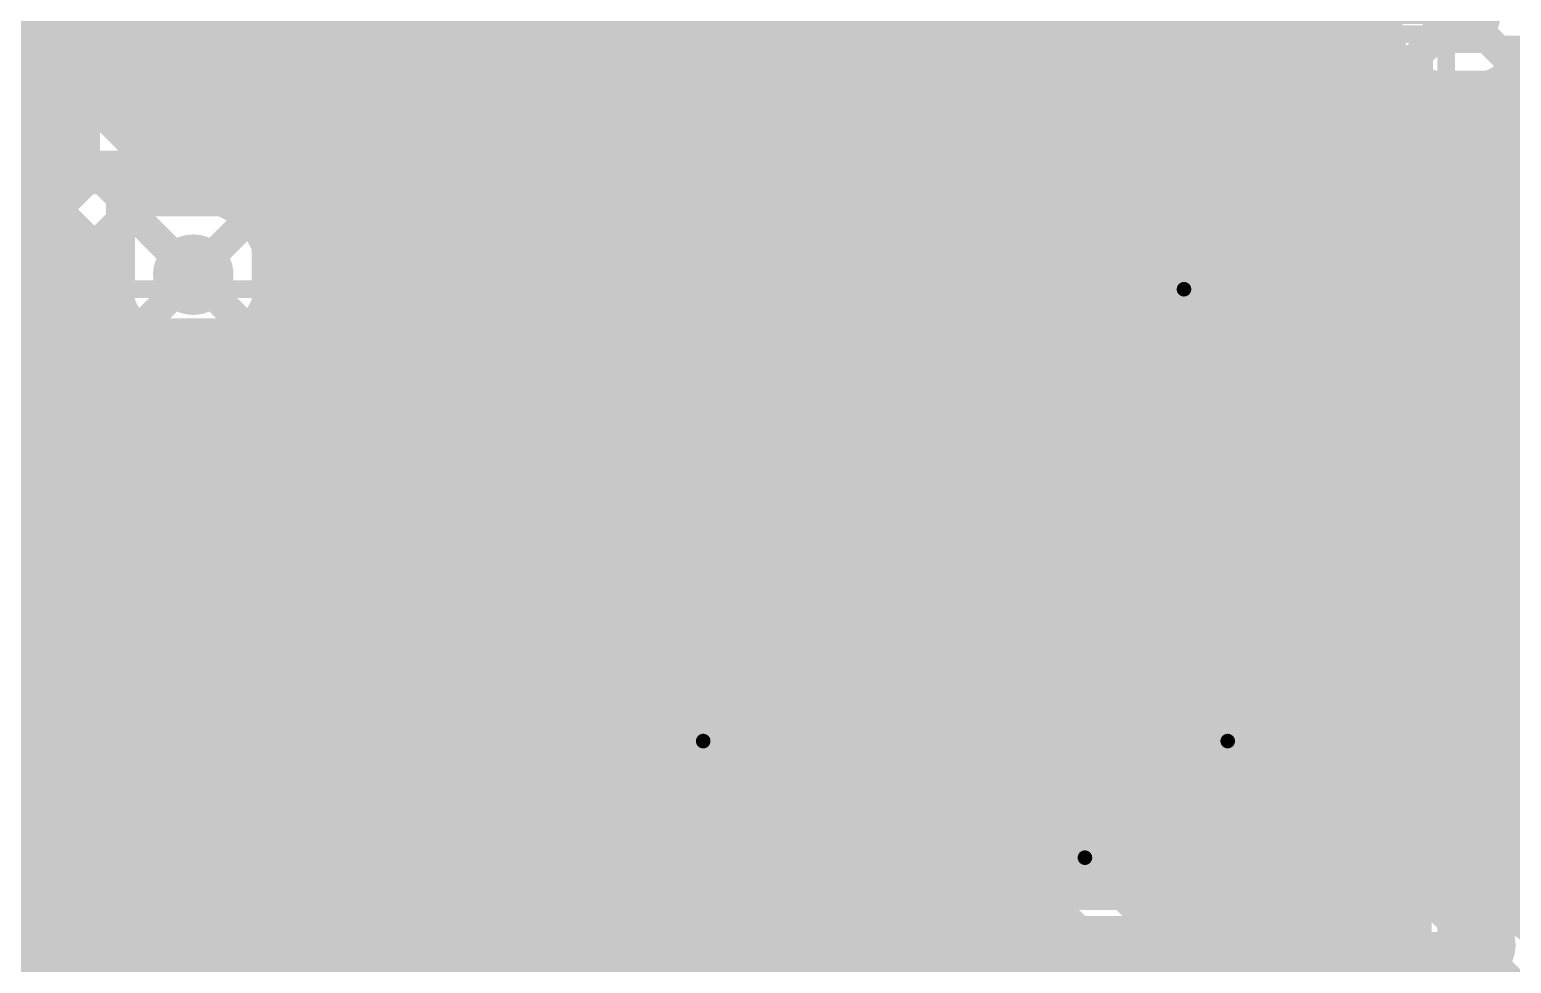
# Model space of a CAD drawing. Extents: x -1 to 119, y -42 to 51.
# Drawn here: x 48.99 to 61.91, y 8.6 to 16.74 of the extents above; entities that cross this region are included whole.
import ezdxf

# ---------------------------------------------------------------- set-up
doc = ezdxf.new("R2010")
doc.units = 0
doc.header["$MEASUREMENT"] = 0
doc.layers.get('0').update_dxf_attribs({"linetype": 'CONTINUOUS'})
for name, color, linetype in [('22-304-0_BOT', 7, 'CONTINUOUS'), ('22-304-0_DRD', 7, 'CONTINUOUS'), ('22-304-0_GND', 6, 'CONTINUOUS'), ('22-304-0_IN1', 4, 'CONTINUOUS'), ('22-304-0_SMT', 5, 'CONTINUOUS'), ('22-304-0_SPT', 10, 'CONTINUOUS'), ('22-304-0_SST', 14, 'CONTINUOUS'), ('22-304-0_TOP', 9, 'CONTINUOUS'), ('THRUHOLE_TAP', 11, 'CONTINUOUS')]:
    doc.layers.add(name, color=color, linetype=linetype)

# ---------------------------------------------------------------- blocks, each defined once
blk = doc.blocks.new('ROUND_60')
at = {"const_width": 0.35052}
blk.add_lwpolyline([(-0.17526, 0, 1), (0.17526, 0, 1)], format="xyb", close=True, dxfattribs=at)
blk = doc.blocks.new('ROUND_64')
at = {"const_width": 0.35052}
blk.add_lwpolyline([(-0.17526, 0, 1), (0.17526, 0, 1)], format="xyb", close=True, dxfattribs=at)
blk = doc.blocks.new('ROUND_57')
at = {"const_width": 0.35052}
blk.add_lwpolyline([(-0.17526, 0, 1), (0.17526, 0, 1)], format="xyb", close=True, dxfattribs=at)
blk = doc.blocks.new('ROUND_81')
at = {"const_width": 0.0635}
blk.add_lwpolyline([(-0.03175, 0, 1), (0.03175, 0, 1)], format="xyb", close=True, dxfattribs=at)
blk = doc.blocks.new('RECTANGLE_2')
blk.add_solid([(0.4826, 0.4064), (0.4826, -0.4064), (-0.4826, 0.4064), (-0.4826, -0.4064)])
blk = doc.blocks.new('RECTANGLE_6')
blk.add_solid([(0.4064, 0.4826), (0.4064, -0.4826), (-0.4064, 0.4826), (-0.4064, -0.4826)])
blk = doc.blocks.new('RECTANGLE_30')
blk.add_solid([(0.635, 0.508), (0.635, -0.508), (-0.635, 0.508), (-0.635, -0.508)])
blk = doc.blocks.new('RECTANGLE_42')
blk.add_solid([(0.635, 0.3429), (0.635, -0.3429), (-0.635, 0.3429), (-0.635, -0.3429)])
blk = doc.blocks.new('RECTANGLE_44')
blk.add_solid([(0.6985, 0.8636), (0.6985, -0.8636), (-0.6985, 0.8636), (-0.6985, -0.8636)])
blk = doc.blocks.new('ROUND_87')
at = {"const_width": 0.10033}
blk.add_lwpolyline([(-0.050164, 0, 1), (0.050164, 0, 1)], format="xyb", close=True, dxfattribs=at)

msp = doc.modelspace()

# ---------------------------------------------------------------- linework, layer by layer
at = {"layer": '22-304-0_BOT'}
for points, const_width in [([(50.673, 28.575), (48.768, 26.67), (48.768, 18.923), (49.911, 17.78), (49.911, 15.24), (49.149, 14.478), (49.149, 11.811), (48.006, 10.668), (32.385, 10.668), (30.353, 12.7), (28.067, 12.7), (26.67, 14.097)], 0.2032), ([(52.2224, 19.47926), (52.2224, 14.859)], 0.254), ([(51.9938, 19.25066), (51.9938, 14.6304)], 0.254), ([(24.384, 12.827), (25.019, 12.192), (30.226, 12.192), (32.258, 10.16), (48.133, 10.16), (57.15, 19.177)], 0.2032), ([(56.47182, 19.11096), (49.5808, 12.2174)], 0.254), ([(51.7652, 19.02206), (51.7652, 14.4018)], 0.254), ([(50.3936, 18.88744), (50.3936, 15.28318)], 0.254), ([(50.6222, 18.52422), (50.6222, 15.2527)], 0.254), ([(51.5366, 18.56994), (51.5366, 14.1732)], 0.254), ([(54.0512, 18.53946), (54.0512, 16.6878)], 0.254), ([(50.8508, 18.39976), (50.8508, 15.13078)], 0.254), ([(51.0794, 18.36928), (51.0794, 14.76502)], 0.254), ([(51.308, 18.42008), (51.308, 13.9446)], 0.254), ([(53.8226, 18.31086), (53.8226, 16.4592)], 0.254), ([(52.451, 18.04924), (52.451, 15.0876)], 0.254), ([(49.2506, 17.73174), (49.2506, 15.1892)], 0.254), ([(50.3428, 17.78), (50.3428, 15.28064)], 0.254), ([(53.594, 17.73174), (53.594, 16.2306)], 0.254), ([(49.4792, 17.59966), (49.4792, 15.4178)], 0.254), ([(52.6796, 17.68602), (52.6796, 15.3162)], 0.254), ([(53.3654, 17.58188), (53.3654, 16.002)], 0.254), ([(49.022, 17.47012), (49.022, 14.9606)], 0.254), ([(52.9082, 17.56156), (52.9082, 15.5448)], 0.254), ([(53.1368, 17.53108), (53.1368, 15.7734)], 0.254), ([(61.468, 16.891), (55.499, 16.891), (48.26, 9.652), (32.131, 9.652), (30.226, 11.557), (24.384, 11.557)], 0.2032), ([(49.4792, 16.7894), (47.96028, 16.7894)], 0.254), ([(54.15026, 16.7894), (50.3428, 16.7894)], 0.254), ([(49.4792, 16.5608), (48.17364, 16.5608)], 0.254), ([(53.92166, 16.5608), (50.3428, 16.5608)], 0.254), ([(55.6768, 16.4592), (48.7553, 9.5377)], 0.254), ([(55.6514, 16.43126), (55.6514, 9.2075)], 0.254), ([(60.94222, 16.4592), (55.6768, 16.4592)], 0.254), ([(55.88, 16.4592), (55.88, 9.2075)], 0.254), ([(56.1086, 16.4592), (56.1086, 9.2075)], 0.254), ([(56.3372, 16.4592), (56.3372, 9.2075)], 0.254), ([(56.5658, 16.4592), (56.5658, 9.2075)], 0.254), ([(56.7944, 16.4592), (56.7944, 9.2075)], 0.254), ([(57.023, 16.4592), (57.023, 9.2075)], 0.254), ([(57.2516, 16.4592), (57.2516, 9.2075)], 0.254), ([(57.4802, 16.4592), (57.4802, 9.2075)], 0.254), ([(57.7088, 16.4592), (57.7088, 9.2075)], 0.254), ([(57.9374, 16.4592), (57.9374, 9.2075)], 0.254), ([(58.166, 16.4592), (58.166, 9.2075)], 0.254), ([(58.3946, 16.4592), (58.3946, 9.23544)], 0.254), ([(58.6232, 16.4592), (58.6232, 9.22274)], 0.254), ([(58.8518, 16.4592), (58.8518, 9.2075)], 0.254), ([(59.0804, 16.4592), (59.0804, 9.2075)], 0.254), ([(59.309, 16.4592), (59.309, 9.2075)], 0.254), ([(59.5376, 16.4592), (59.5376, 9.2075)], 0.254), ([(59.7662, 16.4592), (59.7662, 9.2075)], 0.254), ([(59.9948, 16.4592), (59.9948, 9.2075)], 0.254), ([(60.2234, 16.4592), (60.2234, 9.2075)], 0.254), ([(60.452, 16.4592), (60.452, 9.2075)], 0.254), ([(60.6806, 16.4592), (60.6806, 9.2075)], 0.254), ([(60.9092, 16.4592), (60.9092, 9.2075)], 0.254), ([(49.4792, 16.3322), (48.2092, 16.3322)], 0.254), ([(53.69306, 16.3322), (50.3428, 16.3322)], 0.254), ([(61.07938, 16.3322), (55.5498, 16.3322)], 0.254), ([(61.1378, 16.29664), (61.1378, 9.26592)], 0.254), ([(61.8236, 16.31188), (61.8236, 14.17828)], 0.254), ([(66.82486, 16.3322), (61.85408, 16.3322)], 0.254), ([(55.4228, 16.20266), (55.4228, 9.2075)], 0.254), ([(61.3664, 16.2179), (61.3664, 9.40308)], 0.254), ([(61.595, 16.22298), (61.595, 9.44372)], 0.254), ([(49.4792, 16.1036), (48.2092, 16.1036)], 0.254), ([(53.46446, 16.1036), (50.3428, 16.1036)], 0.254), ([(67.05346, 16.1036), (55.3212, 16.1036)], 0.254), ([(55.1942, 15.97406), (55.1942, 9.2075)], 0.254), ([(49.4792, 15.875), (48.2092, 15.875)], 0.254), ([(53.23586, 15.875), (50.3428, 15.875)], 0.254), ([(67.28206, 15.875), (55.0926, 15.875)], 0.254), ([(49.4792, 15.6464), (48.2092, 15.6464)], 0.254), ([(53.00726, 15.6464), (50.3428, 15.6464)], 0.254), ([(67.51066, 15.6464), (54.864, 15.6464)], 0.254), ([(54.9656, 15.74546), (54.9656, 9.2075)], 0.254), ([(54.737, 15.51686), (54.737, 9.2075)], 0.254), ([(49.47666, 15.4178), (48.2092, 15.4178)], 0.254), ([(49.4792, 15.4178), (48.84928, 14.78788)], 0.254), ([(52.77866, 15.4178), (50.3428, 15.4178)], 0.254), ([(67.73926, 15.4178), (54.6354, 15.4178)], 0.254), ([(54.5084, 15.28826), (54.5084, 9.2075)], 0.254), ([(49.24806, 15.1892), (48.2092, 15.1892)], 0.254), ([(52.55006, 15.1892), (50.76698, 15.1892)], 0.254), ([(67.96786, 15.1892), (54.4068, 15.1892)], 0.254), ([(54.2798, 15.05966), (54.2798, 9.2075)], 0.254), ([(49.01946, 14.9606), (48.2092, 14.9606)], 0.254), ([(52.32146, 14.9606), (50.99812, 14.9606)], 0.254), ([(68.19646, 14.9606), (54.1782, 14.9606)], 0.254), ([(52.09286, 14.732), (51.08702, 14.732)], 0.254), ([(68.43268, 14.732), (53.9496, 14.732)], 0.254), ([(54.0512, 14.83106), (54.0512, 9.2075)], 0.254), ([(53.8226, 14.60246), (53.8226, 9.2075)], 0.254), ([(49.75098, 14.47038), (49.5808, 14.29766)], 0.254), ([(51.86426, 14.5034), (51.08956, 14.5034)], 0.254), ([(72.2122, 14.5034), (53.721, 14.5034)], 0.254), ([(49.7078, 14.42466), (49.7078, 12.3444)], 0.254), ([(51.0794, 14.44244), (51.0794, 13.716)], 0.254), ([(53.594, 14.37386), (53.594, 9.2075)], 0.254), ([(49.5808, 14.29766), (49.5808, 12.2174)], 0.254), ([(49.82464, 14.2748), (49.5808, 14.2748)], 0.254), ([(51.63566, 14.2748), (51.01336, 14.2748)], 0.254), ([(61.88964, 14.2748), (53.4924, 14.2748)], 0.254), ([(49.9364, 14.12494), (49.9364, 12.573)], 0.254), ([(53.3654, 14.14526), (53.3654, 9.2075)], 0.254), ([(50.03038, 14.0462), (49.5808, 14.0462)], 0.254), ([(50.165, 13.97508), (50.165, 12.8016)], 0.254), ([(50.6222, 13.95476), (50.6222, 13.2588)], 0.254), ([(51.40706, 14.0462), (50.80508, 14.0462)], 0.254), ([(50.8508, 14.07922), (50.8508, 13.4874)], 0.254), ([(61.77788, 14.0462), (53.2638, 14.0462)], 0.254), ([(61.7728, 13.97), (61.7728, 9.41832)], 0.254), ([(50.3936, 13.92428), (50.3936, 13.0302)], 0.254), ([(53.1368, 13.91666), (53.1368, 9.2075)], 0.254), ([(51.17846, 13.8176), (49.5808, 13.8176)], 0.254), ([(61.7728, 13.8176), (53.0352, 13.8176)], 0.254), ([(50.94986, 13.589), (49.5808, 13.589)], 0.254), ([(61.7728, 13.589), (52.8066, 13.589)], 0.254), ([(52.9082, 13.68806), (52.9082, 9.3472)], 0.254), ([(52.6796, 13.45946), (52.6796, 9.49452)], 0.254), ([(50.72126, 13.3604), (49.5808, 13.3604)], 0.254), ([(61.7728, 13.3604), (52.578, 13.3604)], 0.254), ([(52.451, 13.23086), (52.451, 9.5377)], 0.254), ([(50.49266, 13.1318), (49.5808, 13.1318)], 0.254), ([(61.7728, 13.1318), (52.3494, 13.1318)], 0.254), ([(52.2224, 13.00226), (52.2224, 9.5377)], 0.254), ([(50.26406, 12.9032), (49.5808, 12.9032)], 0.254), ([(61.7728, 12.9032), (52.1208, 12.9032)], 0.254), ([(50.03546, 12.6746), (49.5808, 12.6746)], 0.254), ([(61.7728, 12.6746), (51.8922, 12.6746)], 0.254), ([(51.9938, 12.77366), (51.9938, 9.5377)], 0.254), ([(51.7652, 12.54506), (51.7652, 9.5377)], 0.254), ([(49.80686, 12.446), (49.5808, 12.446)], 0.254), ([(61.7728, 12.446), (51.6636, 12.446)], 0.254), ([(51.5366, 12.31646), (51.5366, 9.5377)], 0.254), ([(61.7728, 12.2174), (51.435, 12.2174)], 0.254), ([(51.308, 12.08786), (51.308, 9.5377)], 0.254), ([(61.7728, 11.9888), (51.2064, 11.9888)], 0.254), ([(61.7728, 11.7602), (50.9778, 11.7602)], 0.254), ([(51.0794, 11.85926), (51.0794, 9.5377)], 0.254), ([(50.8508, 11.63066), (50.8508, 9.5377)], 0.254), ([(61.7728, 11.5316), (50.7492, 11.5316)], 0.254), ([(50.6222, 11.40206), (50.6222, 9.5377)], 0.254), ([(61.7728, 11.303), (50.5206, 11.303)], 0.254), ([(50.3936, 11.17346), (50.3936, 9.5377)], 0.254), ([(61.7728, 11.0744), (50.292, 11.0744)], 0.254), ([(50.165, 10.94486), (50.165, 9.5377)], 0.254), ([(61.7728, 10.8458), (50.0634, 10.8458)], 0.254), ([(61.7728, 10.6172), (49.8348, 10.6172)], 0.254), ([(49.9364, 10.71626), (49.9364, 9.5377)], 0.254), ([(49.7078, 10.48766), (49.7078, 9.5377)], 0.254), ([(61.7728, 10.3886), (49.6062, 10.3886)], 0.254), ([(49.4792, 10.25906), (49.4792, 9.5377)], 0.254), ([(61.7728, 10.16), (49.3776, 10.16)], 0.254), ([(49.2506, 10.03046), (49.2506, 9.5377)], 0.254), ([(61.7728, 9.9314), (49.149, 9.9314)], 0.254), ([(61.7728, 9.7028), (48.9204, 9.7028)], 0.254), ([(49.022, 9.80186), (49.022, 9.5377)], 0.254), ([(52.451, 9.5377), (48.7553, 9.5377)], 0.254), ([(61.7728, 9.4742), (52.7304, 9.4742)], 0.254), ([(52.91582, 9.33958), (53.0479, 9.2075)], 0.254), ([(61.11494, 9.2456), (53.0098, 9.2456)], 0.254), ([(58.26252, 9.2075), (53.0479, 9.2075)], 0.254), ([(61.07938, 9.2075), (58.67654, 9.2075)], 0.254), ([(58.4708, 8.5598), (52.7812, 8.5598), (52.451, 8.89), (48.514, 8.89)], 0.635), ([(58.4708, 8.5598), (61.3918, 8.5598), (61.595, 8.763)], 0.635)]:
    msp.add_lwpolyline(points, dxfattribs=dict(at, const_width=const_width))
at = {"layer": '22-304-0_BOT', "const_width": 0.254}
for points in [[(61.468, 16.21028, 0.4142136), (62.14872, 16.891)], [(60.94222, 16.4592, 0.2244669), (61.468, 16.21064)], [(50.419, 15.28572, 0.0280845), (50.34271, 15.28143)], [(51.09972, 14.605, 0.4142136), (50.419, 15.28572)], [(50.419, 13.92428, 0.4142136), (51.09972, 14.605)], [(49.75098, 14.47038, 0.3571005), (50.419, 13.92428)], [(62.23, 14.4272, 0.4142136), (61.7728, 13.97)], [(52.9082, 9.3472, 0.1989124), (52.451, 9.53658)], [(52.9082, 9.3472, 0.1989124), (52.451, 9.53658)], [(61.595, 9.44372, 0.2182024), (61.07941, 9.20747)], [(61.7728, 9.41832, 0.066332), (61.595, 9.44201)], [(58.4708, 9.24052, 0.077939), (58.26241, 9.20784)], [(58.67654, 9.2075, 0.0770437), (58.4708, 9.23939)]]:
    msp.add_lwpolyline(points, format="xyb", dxfattribs=at)
at = {"layer": '22-304-0_DRD', "const_width": 0.254}
for points in [[(60.833, 17.526), (60.833, 16.256)], [(62.103, 17.526), (60.833, 16.256)], [(62.103, 16.256), (60.833, 17.526)], [(60.833, 16.256), (62.103, 16.256)], [(49.784, 15.24), (49.784, 13.97)], [(51.054, 15.24), (49.784, 15.24)], [(51.054, 15.24), (49.784, 13.97)], [(51.054, 13.97), (49.784, 15.24)], [(51.054, 13.97), (51.054, 15.24)], [(58.42, 15.113), (58.42, 13.843)], [(59.69, 15.113), (58.42, 15.113)], [(59.69, 15.113), (58.42, 13.843)], [(59.69, 13.843), (58.42, 15.113)], [(59.69, 13.843), (59.69, 15.113)], [(49.784, 13.97), (51.054, 13.97)], [(58.42, 13.843), (59.69, 13.843)], [(54.229, 11.176), (54.229, 9.906)], [(55.499, 11.176), (54.229, 11.176)], [(55.499, 11.176), (54.229, 9.906)], [(55.499, 9.906), (54.229, 11.176)], [(55.499, 9.906), (55.499, 11.176)], [(58.801, 11.176), (58.801, 9.906)], [(60.071, 11.176), (58.801, 11.176)], [(60.071, 11.176), (58.801, 9.906)], [(60.071, 9.906), (58.801, 11.176)], [(60.071, 9.906), (60.071, 11.176)], [(57.5564, 10.16), (57.5564, 8.89)], [(58.8264, 10.16), (57.5564, 10.16)], [(58.8264, 10.16), (57.5564, 8.89)], [(58.8264, 8.89), (57.5564, 10.16)], [(57.5564, 10.16), (57.5564, 8.89)], [(58.8264, 10.16), (57.5564, 10.16)], [(58.8264, 10.16), (57.5564, 8.89)], [(58.8264, 8.89), (57.5564, 10.16)], [(57.5564, 10.16), (57.5564, 8.89)], [(58.8264, 10.16), (57.5564, 10.16)], [(58.8264, 10.16), (57.5564, 8.89)], [(58.8264, 8.89), (57.5564, 10.16)], [(58.8264, 8.89), (58.8264, 10.16)], [(58.8264, 8.89), (58.8264, 10.16)], [(58.8264, 8.89), (58.8264, 10.16)], [(54.229, 9.906), (55.499, 9.906)], [(58.801, 9.906), (60.071, 9.906)], [(49.149, 9.525), (47.879, 9.525)], [(49.149, 9.525), (47.879, 8.255)], [(49.149, 8.255), (47.879, 9.525)], [(49.149, 8.255), (49.149, 9.525)], [(60.96, 9.398), (60.96, 8.128)], [(62.23, 9.398), (60.96, 9.398)], [(62.23, 9.398), (60.96, 8.128)], [(62.23, 8.128), (60.96, 9.398)], [(57.8358, 9.1948), (57.8358, 7.9248)], [(59.1058, 9.1948), (57.8358, 9.1948)], [(59.1058, 9.1948), (57.8358, 7.9248)], [(59.1058, 7.9248), (57.8358, 9.1948)], [(57.8358, 9.1948), (57.8358, 7.9248)], [(59.1058, 9.1948), (57.8358, 9.1948)], [(59.1058, 9.1948), (57.8358, 7.9248)], [(59.1058, 7.9248), (57.8358, 9.1948)], [(59.1058, 7.9248), (59.1058, 9.1948)], [(59.1058, 7.9248), (59.1058, 9.1948)], [(57.5564, 8.89), (58.8264, 8.89)], [(57.5564, 8.89), (58.8264, 8.89)], [(57.5564, 8.89), (58.8264, 8.89)]]:
    msp.add_lwpolyline(points, dxfattribs=at)
at = {"layer": '22-304-0_IN1'}
for points, const_width in [([(57.8866, 19.8882), (57.8866, 10.13206)], 0.254), ([(58.1152, 19.8882), (58.1152, 10.20064)], 0.254), ([(58.3438, 19.8882), (58.3438, 10.18794)], 0.254), ([(58.5724, 19.8882), (58.5724, 14.95552)], 0.254), ([(58.801, 19.8882), (58.801, 15.10792)], 0.254), ([(59.0296, 19.8882), (59.0296, 15.15618)], 0.254), ([(59.2582, 19.8882), (59.2582, 15.1257)], 0.254), ([(59.4868, 19.8882), (59.4868, 15.00378)], 0.254), ([(59.7154, 19.8882), (59.7154, 14.63802)], 0.254), ([(59.944, 19.8882), (59.944, 10.99312)], 0.254), ([(60.1726, 19.8882), (60.1726, 1.27)], 0.254), ([(60.4012, 19.8882), (60.4012, 1.27)], 0.254), ([(60.6298, 19.8882), (60.6298, 1.27)], 0.254), ([(56.2864, 19.73326), (56.2864, 1.27)], 0.254), ([(56.0578, 19.50466), (56.0578, 1.27)], 0.254), ([(55.8292, 19.27606), (55.8292, 1.27)], 0.254), ([(54.9148, 18.9992), (54.9148, 11.21918)], 0.254), ([(55.1434, 18.9992), (55.1434, 11.16076)], 0.254), ([(55.372, 18.9992), (55.372, 10.99312)], 0.254), ([(55.6006, 19.06524), (55.6006, 5.07492)], 0.254), ([(56.515, 18.93316), (56.515, 1.27)], 0.254), ([(56.7436, 18.6309), (56.7436, 1.27)], 0.254), ([(57.658, 18.72488), (57.658, 9.94664)], 0.254), ([(56.9722, 18.51914), (56.9722, 1.27)], 0.254), ([(57.2008, 18.49882), (57.2008, 1.27)], 0.254), ([(57.4294, 18.55724), (57.4294, 1.27)], 0.254), ([(53.1114, 18.2118), (53.1114, 18.0594), (51.816, 16.764), (49.403, 16.764), (48.768, 17.399), (48.768, 17.907), (48.641, 18.034)], 0.2032), ([(54.6862, 17.94256), (54.6862, 11.19632)], 0.254), ([(53.5432, 17.68602), (53.5432, 1.27)], 0.254), ([(54.4576, 17.6403), (54.4576, 11.08456)], 0.254), ([(53.2003, 17.53616), (52.12588, 16.46428)], 0.254), ([(53.3146, 17.56156), (53.3146, 1.27)], 0.254), ([(53.7718, 17.56664), (53.7718, 1.27)], 0.254), ([(54.0004, 17.50822), (54.0004, 1.27)], 0.254), ([(54.229, 17.52854), (54.229, 10.7823)], 0.254), ([(53.086, 17.42186), (53.086, 1.27)], 0.254), ([(50.419, 14.605), (47.752, 17.272), (45.085, 17.272), (44.704, 16.891), (39.116, 16.891), (35.941, 16.891), (35.306, 16.256), (32.766, 16.256), (31.877, 15.367), (28.829, 15.367), (28.067, 16.129), (25.654, 16.129), (24.765, 15.24), (21.336, 15.24), (20.574, 16.002), (20.574, 17.018)], 0.2032), ([(52.8574, 17.19326), (52.8574, 1.27)], 0.254), ([(52.6288, 16.96466), (52.6288, 1.27)], 0.254), ([(47.57166, 16.8402), (49.74082, 14.67104)], 0.254), ([(60.79236, 16.8148), (52.4764, 16.8148)], 0.254), ([(52.4002, 16.73606), (52.4002, 5.17398)], 0.254), ([(60.86094, 16.5862), (52.2478, 16.5862)], 0.254), ([(60.8584, 16.58874), (60.8584, 1.27)], 0.254), ([(52.1716, 16.50746), (52.1716, 7.20852)], 0.254), ([(62.0014, 16.46936), (62.0014, 9.30656)], 0.254), ([(49.28616, 16.34744), (50.35296, 15.28064)], 0.254), ([(51.816, 16.3322), (49.403, 16.3322)], 0.254), ([(49.4284, 16.3322), (49.4284, 16.2052)], 0.254), ([(49.657, 16.3322), (49.657, 15.9766)], 0.254), ([(49.8856, 16.3322), (49.8856, 15.748)], 0.254), ([(50.1142, 16.3322), (50.1142, 15.5194)], 0.254), ([(50.3428, 16.3322), (50.3428, 15.2908)], 0.254), ([(50.5714, 16.3322), (50.5714, 15.26794)], 0.254), ([(50.8, 16.3322), (50.8, 15.16888)], 0.254), ([(51.0286, 16.3322), (51.0286, 14.90472)], 0.254), ([(51.2572, 16.3322), (51.2572, 7.25678)], 0.254), ([(51.4858, 16.3322), (51.4858, 7.3787)], 0.254), ([(51.7144, 16.3322), (51.7144, 7.40918)], 0.254), ([(51.943, 16.34998), (51.943, 7.36092)], 0.254), ([(61.04636, 16.3576), (51.96078, 16.3576)], 0.254), ([(61.087, 16.32712), (61.087, 9.21512)], 0.254), ([(61.7728, 16.28394), (61.7728, 9.41832)], 0.254), ([(75.6539, 16.3576), (61.88964, 16.3576)], 0.254), ([(61.3156, 16.22806), (61.3156, 9.38276)], 0.254), ([(61.5442, 16.21536), (61.5442, 9.44118)], 0.254), ([(75.95616, 16.129), (49.5046, 16.129)], 0.254), ([(76.2508, 15.9004), (49.7332, 15.9004)], 0.254), ([(76.2508, 15.6718), (49.9618, 15.6718)], 0.254), ([(48.96866, 15.4432), (47.39132, 15.4432)], 0.254), ([(48.9712, 15.44066), (48.9712, 9.39292)], 0.254), ([(76.2508, 15.4432), (50.1904, 15.4432)], 0.254), ([(49.19726, 15.2146), (47.27956, 15.2146)], 0.254), ([(49.1998, 15.21206), (49.1998, 7.1628)], 0.254), ([(76.2508, 15.2146), (50.71872, 15.2146)], 0.254), ([(49.42586, 14.986), (46.9773, 14.986)], 0.254), ([(58.60288, 14.986), (50.98288, 14.986)], 0.254), ([(75.74788, 14.986), (59.50712, 14.986)], 0.254), ([(49.4284, 14.98346), (49.4284, 7.1628)], 0.254), ([(49.65446, 14.7574), (36.83254, 14.7574)], 0.254), ([(49.657, 14.75486), (49.657, 7.1628)], 0.254), ([(58.43524, 14.7574), (51.08194, 14.7574)], 0.254), ([(75.58024, 14.7574), (59.67476, 14.7574)], 0.254), ([(49.74336, 14.5288), (47.12208, 14.5288)], 0.254), ([(58.37682, 14.5288), (51.09464, 14.5288)], 0.254), ([(75.52182, 14.5288), (59.73318, 14.5288)], 0.254), ([(49.81194, 14.3002), (47.33036, 14.3002)], 0.254), ([(58.39714, 14.3002), (51.02606, 14.3002)], 0.254), ([(51.0286, 14.30274), (51.0286, 7.1628)], 0.254), ([(75.54214, 14.3002), (59.71032, 14.3002)], 0.254), ([(59.7154, 14.31544), (59.7154, 11.16076)], 0.254), ([(49.8856, 14.18336), (49.8856, 7.1628)], 0.254), ([(49.99736, 14.0716), (47.40656, 14.0716)], 0.254), ([(50.1142, 13.99794), (50.1142, 7.1628)], 0.254), ([(50.8, 14.04112), (50.8, 7.1628)], 0.254), ([(58.5089, 14.0716), (50.84064, 14.0716)], 0.254), ([(58.5724, 13.99794), (58.5724, 10.08888)], 0.254), ([(59.4868, 13.95222), (59.4868, 11.21918)], 0.254), ([(62.43574, 14.0716), (59.59856, 14.0716)], 0.254), ([(58.81116, 13.843), (47.40402, 13.843)], 0.254), ([(50.3428, 13.92936), (50.3428, 7.1628)], 0.254), ([(50.5714, 13.94206), (50.5714, 7.1628)], 0.254), ([(58.801, 13.84808), (58.801, 10.7823)], 0.254), ([(59.2582, 13.82776), (59.2582, 11.19632)], 0.254), ([(62.17412, 13.843), (59.2963, 13.843)], 0.254), ([(59.0296, 13.79728), (59.0296, 11.08456)], 0.254), ([(62.07506, 13.6144), (47.31512, 13.6144)], 0.254), ([(62.06236, 13.3858), (47.08398, 13.3858)], 0.254), ([(62.13094, 13.1572), (36.78936, 13.1572)], 0.254), ([(62.31636, 12.9286), (47.03572, 12.9286)], 0.254), ([(72.40016, 12.7), (47.29988, 12.7)], 0.254), ([(62.31636, 12.4714), (47.39894, 12.4714)], 0.254), ([(62.13094, 12.2428), (47.41164, 12.2428)], 0.254), ([(62.06236, 12.0142), (47.34306, 12.0142)], 0.254), ([(62.07506, 11.7856), (47.15764, 11.7856)], 0.254), ([(62.17412, 11.557), (36.8427, 11.557)], 0.254), ([(62.43574, 11.3284), (36.87318, 11.3284)], 0.254), ([(54.47538, 11.0998), (36.8427, 11.0998)], 0.254), ([(59.04738, 11.0998), (55.25008, 11.0998)], 0.254), ([(86.65464, 11.0998), (59.82208, 11.0998)], 0.254), ([(54.26964, 10.8712), (36.8427, 10.8712)], 0.254), ([(58.84164, 10.8712), (55.45836, 10.8712)], 0.254), ([(62.23508, 10.8712), (60.03036, 10.8712)], 0.254), ([(54.1909, 10.6426), (36.8427, 10.6426)], 0.254), ([(58.7629, 10.6426), (55.53456, 10.6426)], 0.254), ([(62.09792, 10.6426), (60.10656, 10.6426)], 0.254), ([(54.19598, 10.414), (36.8427, 10.414)], 0.254), ([(58.76798, 10.414), (55.53202, 10.414)], 0.254), ([(62.05728, 10.414), (60.10402, 10.414)], 0.254), ([(54.229, 10.29716), (54.229, 1.27)], 0.254), ([(58.801, 10.29716), (58.801, 9.82472)], 0.254), ([(54.28488, 10.1854), (36.8427, 10.1854)], 0.254), ([(55.372, 10.08888), (55.372, 5.33908)], 0.254), ([(58.02884, 10.1854), (55.44312, 10.1854)], 0.254), ([(58.85688, 10.1854), (58.35142, 10.1854)], 0.254), ([(59.944, 10.08888), (59.944, 1.27)], 0.254), ([(62.09792, 10.1854), (60.01512, 10.1854)], 0.254), ([(54.51602, 9.9568), (36.8427, 9.9568)], 0.254), ([(54.4576, 9.9949), (54.4576, 5.19684)], 0.254), ([(57.66562, 9.9568), (55.21198, 9.9568)], 0.254), ([(59.08802, 9.9568), (58.71718, 9.9568)], 0.254), ([(59.0296, 9.9949), (59.0296, 8.94588)], 0.254), ([(62.23508, 9.9568), (59.78398, 9.9568)], 0.254), ([(54.6862, 9.88314), (54.6862, 5.38226)], 0.254), ([(54.9148, 9.86282), (54.9148, 5.45084)], 0.254), ([(55.1434, 9.92124), (55.1434, 5.43814)], 0.254), ([(59.2582, 9.88314), (59.2582, 1.27)], 0.254), ([(59.4868, 9.86282), (59.4868, 1.27)], 0.254), ([(59.7154, 9.92124), (59.7154, 1.27)], 0.254), ([(57.54116, 9.7282), (36.8427, 9.7282)], 0.254), ([(70.1548, 9.7282), (58.8391, 9.7282)], 0.254), ([(57.51068, 9.4996), (48.81372, 9.4996)], 0.254), ([(69.94398, 9.4996), (58.86958, 9.4996)], 0.254), ([(57.56148, 9.271), (49.07788, 9.271)], 0.254), ([(58.801, 9.22274), (58.801, 9.15416)], 0.254), ([(61.14288, 9.271), (58.82132, 9.271)], 0.254), ([(57.658, 9.10336), (57.658, 1.27)], 0.254), ([(57.71134, 9.0424), (49.17694, 9.0424)], 0.254), ([(60.97524, 9.0424), (58.94832, 9.0424)], 0.254), ([(57.84088, 8.8138), (49.18964, 8.8138)], 0.254), ([(60.91682, 8.8138), (59.10072, 8.8138)], 0.254), ([(57.79008, 8.5852), (49.12106, 8.5852)], 0.254), ([(60.93714, 8.5852), (59.14898, 8.5852)], 0.254)]:
    msp.add_lwpolyline(points, dxfattribs=dict(at, const_width=const_width))
at = {"layer": '22-304-0_IN1', "const_width": 0.254}
for points in [[(60.78728, 16.891, 0.4142136), (61.468, 16.21028)], [(61.468, 16.21028, 0.4142136), (62.14872, 16.891)], [(51.816, 16.3322, 0.1989115), (52.12133, 16.45867)], [(51.816, 16.3322, 0.1989115), (52.12133, 16.45867)], [(49.28616, 16.34744, 0.068472), (49.403, 16.33137)], [(50.419, 15.28572, 0.0243639), (50.35278, 15.28249)], [(51.09972, 14.605, 0.4142136), (50.419, 15.28572)], [(59.055, 15.15872, 0.4142136), (58.37428, 14.478)], [(59.73572, 14.478, 0.4142136), (59.055, 15.15872)], [(49.74082, 14.67104, 0.0242728), (49.73761, 14.605)], [(49.73828, 14.605, 0.4142136), (50.419, 13.92428)], [(50.419, 13.92428, 0.4142136), (51.09972, 14.605)], [(58.37428, 14.478, 0.4142136), (59.055, 13.79728)], [(59.055, 13.79728, 0.4142136), (59.73572, 14.478)], [(54.864, 11.22172, 0.4142136), (54.18328, 10.541)], [(55.54472, 10.541, 0.4142136), (54.864, 11.22172)], [(59.436, 11.22172, 0.4142136), (58.75528, 10.541)], [(60.11672, 10.541, 0.4142136), (59.436, 11.22172)], [(54.18328, 10.541, 0.4142136), (54.864, 9.86028)], [(54.864, 9.86028, 0.4142136), (55.54472, 10.541)], [(58.75528, 10.541, 0.4142136), (59.436, 9.86028)], [(59.436, 9.86028, 0.4142136), (60.11672, 10.541)], [(58.1914, 10.20572, 0.4142136), (57.51068, 9.525)], [(58.1914, 10.20572, 0.4142136), (57.51068, 9.525)], [(58.87212, 9.525, 0.4142136), (58.1914, 10.20572)], [(58.87212, 9.525, 0.4142136), (58.1914, 10.20572)], [(49.19472, 8.89, 0.4142136), (48.514, 9.57072)], [(57.51068, 9.525, 0.2858881), (57.89168, 8.9154)], [(57.51068, 9.525, 0.2858881), (57.89168, 8.9154)], [(58.77052, 9.1694, 0.1385453), (58.87098, 9.525)], [(58.77052, 9.1694, 0.1385453), (58.87098, 9.525)], [(61.595, 9.44372, 0.4142136), (60.91428, 8.763)], [(62.1665, 9.1313, 0.254899), (61.595, 9.44289)], [(59.15152, 8.5598, 0.2858881), (58.77052, 9.1694)], [(57.89168, 8.9154, 0.1385453), (57.79122, 8.5598)], [(48.514, 8.20928, 0.4142136), (49.19472, 8.89)], [(60.91428, 8.763, 0.4142136), (61.595, 8.08228)], [(57.79008, 8.5598, 0.4142136), (58.4708, 7.87908)], [(58.4708, 7.87908, 0.4142136), (59.15152, 8.5598)]]:
    msp.add_lwpolyline(points, format="xyb", dxfattribs=at)
at = {"layer": '22-304-0_SST', "const_width": 0.1524}
for points in [[(53.086, 14.478), (53.086, 18.542), (48.514, 18.542), (48.514, 16.764), (48.768, 16.51), (48.514, 16.256), (48.514, 14.478), (53.086, 14.478)], [(53.1495, 17.9705), (53.1495, 15.0495), (54.7878, 15.0495), (54.7878, 17.9705), (53.1495, 17.9705)], [(56.7055, 15.0495), (56.7055, 17.9705), (55.0672, 17.9705), (55.0672, 15.0495), (56.7055, 15.0495)], [(57.46242, 16.59128), (57.46242, 16.23568), (57.63006, 16.1163), (57.80024, 16.1163), (57.97042, 16.23568), (57.97042, 16.59128), (56.95442, 16.59128)], [(58.39206, 16.1163), (58.22442, 16.17726), (58.22442, 16.53286), (58.39206, 16.59128), (59.07024, 16.59128), (59.24042, 16.53286), (59.24042, 16.17726), (59.07024, 16.1163)], [(61.1505, 13.7795), (61.1505, 16.7005), (59.5122, 16.7005), (59.5122, 13.7795), (61.1505, 13.7795)], [(68.199, 16.6116), (61.341, 16.6116), (61.341, 7.5184), (68.199, 7.5184), (68.199, 16.6116)], [(57.46242, 16.2941), (56.95442, 16.1163)], [(57.12206, 15.75308), (56.95442, 15.6337), (56.95442, 15.39748), (57.12206, 15.2781), (57.29224, 15.2781), (57.63006, 15.51686), (57.97042, 15.2781), (57.97042, 15.75308)], [(58.39206, 15.75308), (58.22442, 15.6337), (58.22442, 15.39748), (58.39206, 15.2781), (58.56224, 15.2781), (58.90006, 15.51686), (59.24042, 15.2781), (59.24042, 15.75308)], [(56.04764, 14.07668), (56.04764, 14.9225), (55.96128, 14.7828)], [(53.14188, 14.60246), (53.39588, 14.60246), (53.4797, 14.7447), (53.4797, 14.8844), (53.39588, 15.02664), (53.14188, 15.02664), (53.14188, 14.18082)], [(53.87086, 14.60246), (54.12486, 14.60246), (54.1655, 14.46276), (54.1655, 14.32052), (54.12486, 14.18082), (53.87086, 14.18082), (53.82768, 14.32052), (53.82768, 14.46276), (53.99786, 15.02664)], [(54.8513, 14.18082), (54.51348, 14.18082), (54.8513, 14.7447), (54.8513, 14.8844), (54.81066, 15.02664), (54.55666, 15.02664), (54.51348, 14.8844)], [(55.52948, 14.9225), (55.52948, 14.21638), (55.48884, 14.07668), (55.23484, 14.07668), (55.19166, 14.21638), (55.19166, 14.9225)], [(56.4769, 14.21638), (56.56326, 14.07668), (56.7309, 14.07668), (56.81726, 14.21638), (56.81726, 14.35862), (56.64708, 14.64056), (56.81726, 14.9225), (56.4769, 14.9225)], [(56.95442, 14.73708), (57.12206, 14.85646), (57.29224, 14.91488), (57.63006, 14.91488), (57.80024, 14.85646), (57.97042, 14.73708), (57.97042, 14.6177), (57.80024, 14.50086), (57.63006, 14.4399), (57.29224, 14.4399), (57.12206, 14.50086), (56.95442, 14.6177), (56.95442, 14.73708)], [(58.56224, 14.4399), (58.56224, 14.91488), (59.24042, 14.67866), (59.24042, 14.55928), (58.22442, 14.55928)], [(53.3527, 14.60246), (53.4797, 14.18082)], [(48.7045, 12.5095), (51.6255, 12.5095), (51.6255, 14.1478), (48.7045, 14.1478), (48.7045, 12.5095)], [(51.8795, 12.5095), (54.8005, 12.5095), (54.8005, 14.1478), (51.8795, 14.1478), (51.8795, 12.5095)], [(56.13146, 14.07668), (55.96128, 14.07668)], [(59.2328, 13.97), (59.4614, 13.97), (59.4614, 10.795), (54.9148, 10.795), (54.9148, 13.97), (59.2328, 13.97)], [(61.1505, 10.6045), (61.1505, 13.5255), (59.5122, 13.5255), (59.5122, 10.6045), (61.1505, 10.6045)], [(61.69406, 12.6873), (61.52642, 12.74826), (61.52642, 13.10386), (61.69406, 13.16228), (62.37224, 13.16228), (62.54242, 13.10386), (62.54242, 12.74826), (62.37224, 12.6873)], [(61.69406, 12.32408), (61.52642, 12.2047), (61.52642, 11.96848), (61.69406, 11.8491), (61.86424, 11.8491), (62.20206, 12.08786), (62.54242, 11.8491), (62.54242, 12.32408)], [(51.6255, 12.2555), (48.7045, 12.2555), (48.7045, 10.6172), (51.6255, 10.6172), (51.6255, 12.2555)], [(54.8005, 12.2555), (51.8795, 12.2555), (51.8795, 10.6172), (54.8005, 10.6172), (54.8005, 12.2555)], [(52.36972, 11.48842), (52.72532, 11.48842), (52.84216, 11.65606), (52.84216, 11.82624), (52.72532, 11.99642), (52.36972, 11.99642), (52.36972, 10.98042)], [(53.20792, 11.14806), (53.26634, 10.98042), (53.62194, 10.98042), (53.68036, 11.14806), (53.68036, 11.48842), (53.56352, 11.65606), (53.20792, 11.65606), (53.20792, 11.99642), (53.68036, 11.99642)], [(54.46014, 11.48842), (54.51856, 11.65606), (54.51856, 11.82624), (54.46014, 11.99642), (54.10454, 11.99642), (54.04612, 11.82624), (54.04612, 11.65606), (54.10454, 11.48842), (54.46014, 11.48842), (54.51856, 11.31824), (54.51856, 11.14806), (54.46014, 10.98042), (54.10454, 10.98042), (54.04612, 11.14806), (54.04612, 11.31824), (54.10454, 11.48842)], [(52.66436, 11.48842), (52.84216, 10.98042)], [(61.69406, 11.48588), (61.52642, 11.3665), (61.52642, 11.13028), (61.69406, 11.0109), (61.86424, 11.0109), (62.20206, 11.24966), (62.54242, 11.0109), (62.54242, 11.48588)], [(58.36412, 10.14984), (58.19394, 10.20826), (58.19394, 10.56386), (58.36412, 10.62482), (59.03976, 10.62482), (59.20994, 10.56386), (59.20994, 10.20826), (59.03976, 10.14984)], [(48.7045, 8.6995), (51.6255, 8.6995), (51.6255, 10.3378), (48.7045, 10.3378), (48.7045, 8.6995)], [(54.8005, 10.3505), (51.8795, 10.3505), (51.8795, 8.7122), (54.8005, 8.7122), (54.8005, 10.3505)], [(57.9755, 10.3505), (55.0545, 10.3505), (55.0545, 8.7122), (57.9755, 8.7122), (57.9755, 10.3505)], [(59.4995, 10.3505), (59.4995, 7.4295), (61.1378, 7.4295), (61.1378, 10.3505), (59.4995, 10.3505)], [(52.24272, 9.58342), (52.59832, 9.58342), (52.71516, 9.75106), (52.71516, 9.92124), (52.59832, 10.09142), (52.24272, 10.09142), (52.24272, 9.07542)], [(53.13934, 9.58342), (53.49494, 9.58342), (53.55336, 9.41324), (53.55336, 9.24306), (53.49494, 9.07542), (53.13934, 9.07542), (53.08092, 9.24306), (53.08092, 9.41324), (53.31714, 10.09142)], [(54.09692, 9.07542), (53.97754, 9.24306), (53.91912, 9.41324), (53.91912, 9.75106), (53.97754, 9.92124), (54.09692, 10.09142), (54.21376, 10.09142), (54.33314, 9.92124), (54.39156, 9.75106), (54.39156, 9.41324), (54.33314, 9.24306), (54.21376, 9.07542), (54.09692, 9.07542)], [(61.66358, 9.61136), (61.4934, 9.67232), (61.4934, 10.02792), (61.66358, 10.08634), (62.34176, 10.08634), (62.5094, 10.02792), (62.5094, 9.67232), (62.34176, 9.61136)], [(58.36412, 9.78662), (58.19394, 9.66724), (58.19394, 9.43102), (58.36412, 9.31164), (58.53176, 9.31164), (58.87212, 9.54786), (59.20994, 9.31164), (59.20994, 9.78662)], [(52.53736, 9.58342), (52.71516, 9.07542)], [(61.4934, 8.77316), (61.4934, 9.24814), (62.17158, 8.77316), (62.34176, 8.77316), (62.5094, 8.83412), (62.5094, 9.18972), (62.34176, 9.24814)], [(58.36412, 8.94842), (58.19394, 8.88746), (58.19394, 8.53186), (58.36412, 8.47344), (58.70194, 8.47344), (58.87212, 8.59282), (58.87212, 8.94842), (59.20994, 8.94842), (59.20994, 8.47344)]]:
    msp.add_lwpolyline(points, dxfattribs=at)
at = {"layer": '22-304-0_TOP'}
for points, const_width in [([(49.657, 16.51), (50.673, 17.526)], 0.254), ([(60.325, 15.9512), (57.5818, 15.9512), (56.3118, 17.2212), (55.88, 17.2212)], 0.635), ([(62.484, 15.367), (62.484, 15.4432), (61.976, 15.9512), (60.325, 15.9512)], 0.635), ([(53.975, 15.7988), (53.6702, 15.494), (51.943, 15.494)], 0.381), ([(53.975, 15.7988), (54.0512, 15.7988), (54.102, 15.748), (55.8292, 15.748), (55.88, 15.7988)], 0.381), ([(58.4708, 11.43), (58.166, 11.43), (57.15, 12.446), (57.15, 14.5288), (55.88, 15.7988)], 0.381), ([(51.943, 15.494), (49.403, 15.494), (48.641, 14.732), (48.641, 10.922), (47.879, 10.16), (34.3408, 10.16)], 0.381), ([(60.325, 12.7762), (61.595, 12.7762), (61.595, 14.224), (62.484, 15.113), (62.484, 15.367)], 0.635), ([(49.4538, 13.335), (49.4538, 13.6398), (50.419, 14.605)], 0.2032), ([(59.055, 14.478), (59.1058, 14.5288), (60.325, 14.5288)], 0.254), ([(60.325, 12.7762), (58.9788, 12.7762), (58.4708, 13.2842), (58.4708, 13.335)], 0.635), ([(49.4538, 13.335), (49.4538, 11.43)], 0.381), ([(52.6288, 13.335), (50.8762, 13.335)], 0.381), ([(55.88, 13.335), (54.0512, 13.335)], 0.381), ([(60.325, 12.7762), (61.595, 12.7762), (61.595, 12.573), (61.595, 8.763), (61.0108, 8.1788), (60.325, 8.1788)], 0.635), ([(55.88, 12.3698), (54.991, 12.3698), (54.0512, 11.43)], 0.254), ([(52.6288, 11.43), (50.8762, 11.43)], 0.381), ([(54.864, 10.541), (54.864, 10.668), (54.102, 11.43), (54.0512, 11.43)], 0.254), ([(55.88, 11.43), (55.88, 9.6012), (55.8038, 9.525)], 0.381), ([(58.4708, 5.715), (59.309, 5.715), (59.436, 5.842), (59.436, 9.271), (58.293, 10.414), (58.293, 11.2014), (58.4708, 11.3792), (58.4708, 11.43)], 0.2032), ([(60.325, 11.3538), (60.2488, 11.3538), (59.436, 10.541)], 0.254), ([(60.325, 11.3538), (60.325, 9.6012)], 0.254), ([(49.4538, 9.525), (49.149, 9.525), (48.514, 8.89), (48.514, 4.699), (49.403, 3.81), (49.4538, 3.81), (48.6918, 3.048), (40.767, 3.048), (39.878, 3.937), (39.878, 4.064)], 0.635), ([(48.514, 8.89), (49.149, 9.525), (49.4538, 9.525)], 0.635), ([(52.6288, 9.525), (50.8762, 9.525)], 0.381), ([(64.04102, 4.445), (64.04102, 5.04698), (63.246, 5.842), (60.96, 5.842), (59.944, 4.826), (57.404, 4.826), (57.15, 5.08), (57.15, 8.001), (56.515, 8.636), (53.086, 8.636), (52.6288, 9.0932), (52.6288, 9.525)], 0.381), ([(55.8038, 9.525), (54.0512, 9.525)], 0.381), ([(53.975, 9.525), (54.0512, 9.525)], 0.2032), ([(58.1914, 9.525), (57.2262, 9.525)], 0.254), ([(58.1914, 9.525), (57.2262, 9.525)], 0.254), ([(57.2262, 9.525), (58.1914, 9.525)], 0.254), ([(61.595, 8.763), (61.0108, 8.1788), (60.325, 8.1788)], 0.635), ([(58.4708, 7.62), (58.4708, 8.5598)], 0.635), ([(58.4708, 7.62), (58.4708, 8.5598)], 0.635)]:
    msp.add_lwpolyline(points, dxfattribs=dict(at, const_width=const_width))

# ---------------------------------------------------------------- block references
at = {"layer": '22-304-0_BOT'}
for name, p in [('ROUND_60', (61.468, 16.891)), ('ROUND_60', (50.419, 14.605)), ('ROUND_64', (59.055, 14.478)), ('ROUND_64', (54.864, 10.541)), ('ROUND_64', (59.436, 10.541)), ('ROUND_64', (58.1914, 9.525)), ('ROUND_60', (61.595, 8.763)), ('ROUND_60', (58.4708, 8.5598))]:
    msp.add_blockref(name, p, dxfattribs=at)
at = {"layer": '22-304-0_GND'}
for name, p in [('ROUND_57', (61.468, 16.891)), ('ROUND_57', (50.419, 14.605)), ('ROUND_81', (59.055, 14.478)), ('ROUND_81', (54.864, 10.541)), ('ROUND_81', (59.436, 10.541)), ('ROUND_81', (58.1914, 9.525)), ('ROUND_64', (61.595, 8.763)), ('ROUND_64', (58.4708, 8.5598))]:
    msp.add_blockref(name, p, dxfattribs=at)
at = {"layer": '22-304-0_IN1'}
for name, p in [('ROUND_60', (61.468, 16.891)), ('ROUND_60', (50.419, 14.605)), ('ROUND_64', (59.055, 14.478)), ('ROUND_64', (54.864, 10.541)), ('ROUND_64', (59.436, 10.541)), ('ROUND_64', (58.1914, 9.525)), ('ROUND_60', (61.595, 8.763)), ('ROUND_60', (58.4708, 8.5598))]:
    msp.add_blockref(name, p, dxfattribs=at)
at = {"layer": '22-304-0_SMT'}
for name, p in [('RECTANGLE_30', (49.657, 16.51)), ('RECTANGLE_2', (60.325, 15.9512)), ('RECTANGLE_2', (53.975, 15.7988)), ('RECTANGLE_2', (55.88, 15.7988)), ('RECTANGLE_44', (62.484, 15.367)), ('RECTANGLE_30', (51.943, 15.494)), ('RECTANGLE_2', (60.325, 14.5288)), ('RECTANGLE_6', (49.4538, 13.335)), ('RECTANGLE_6', (50.8762, 13.335)), ('RECTANGLE_6', (52.6288, 13.335)), ('RECTANGLE_6', (54.0512, 13.335)), ('RECTANGLE_42', (55.88, 13.335)), ('RECTANGLE_42', (58.4708, 13.335)), ('RECTANGLE_2', (60.325, 12.7762)), ('RECTANGLE_42', (55.88, 12.3698)), ('RECTANGLE_6', (49.4538, 11.43)), ('RECTANGLE_6', (50.8762, 11.43)), ('RECTANGLE_6', (52.6288, 11.43)), ('RECTANGLE_6', (54.0512, 11.43)), ('RECTANGLE_42', (55.88, 11.43)), ('RECTANGLE_42', (58.4708, 11.43)), ('RECTANGLE_2', (60.325, 11.3538)), ('RECTANGLE_6', (49.4538, 9.525)), ('RECTANGLE_6', (50.8762, 9.525)), ('RECTANGLE_6', (52.6288, 9.525)), ('RECTANGLE_6', (54.0512, 9.525)), ('RECTANGLE_6', (55.8038, 9.525)), ('RECTANGLE_6', (57.2262, 9.525)), ('RECTANGLE_2', (60.325, 9.6012))]:
    msp.add_blockref(name, p, dxfattribs=at)
at = {"layer": '22-304-0_SPT'}
for name, p in [('RECTANGLE_30', (49.657, 16.51)), ('RECTANGLE_2', (60.325, 15.9512)), ('RECTANGLE_2', (53.975, 15.7988)), ('RECTANGLE_2', (55.88, 15.7988)), ('RECTANGLE_44', (62.484, 15.367)), ('RECTANGLE_30', (51.943, 15.494)), ('RECTANGLE_2', (60.325, 14.5288)), ('RECTANGLE_6', (49.4538, 13.335)), ('RECTANGLE_6', (50.8762, 13.335)), ('RECTANGLE_6', (52.6288, 13.335)), ('RECTANGLE_6', (54.0512, 13.335)), ('RECTANGLE_42', (55.88, 13.335)), ('RECTANGLE_42', (58.4708, 13.335)), ('RECTANGLE_2', (60.325, 12.7762)), ('RECTANGLE_42', (55.88, 12.3698)), ('RECTANGLE_6', (49.4538, 11.43)), ('RECTANGLE_6', (50.8762, 11.43)), ('RECTANGLE_6', (52.6288, 11.43)), ('RECTANGLE_6', (54.0512, 11.43)), ('RECTANGLE_42', (55.88, 11.43)), ('RECTANGLE_42', (58.4708, 11.43)), ('RECTANGLE_2', (60.325, 11.3538)), ('RECTANGLE_6', (49.4538, 9.525)), ('RECTANGLE_6', (50.8762, 9.525)), ('RECTANGLE_6', (52.6288, 9.525)), ('RECTANGLE_6', (54.0512, 9.525)), ('RECTANGLE_6', (55.8038, 9.525)), ('RECTANGLE_6', (57.2262, 9.525)), ('RECTANGLE_2', (60.325, 9.6012))]:
    msp.add_blockref(name, p, dxfattribs=at)
at = {"layer": '22-304-0_TOP'}
for name, p in [('ROUND_60', (61.468, 16.891)), ('RECTANGLE_30', (49.657, 16.51)), ('RECTANGLE_2', (60.325, 15.9512)), ('RECTANGLE_2', (53.975, 15.7988)), ('RECTANGLE_2', (55.88, 15.7988)), ('RECTANGLE_44', (62.484, 15.367)), ('RECTANGLE_30', (51.943, 15.494)), ('ROUND_60', (50.419, 14.605)), ('RECTANGLE_2', (60.325, 14.5288)), ('ROUND_60', (59.055, 14.478)), ('RECTANGLE_6', (49.4538, 13.335)), ('RECTANGLE_6', (50.8762, 13.335)), ('RECTANGLE_6', (52.6288, 13.335)), ('RECTANGLE_6', (54.0512, 13.335)), ('RECTANGLE_42', (55.88, 13.335)), ('RECTANGLE_42', (58.4708, 13.335)), ('RECTANGLE_2', (60.325, 12.7762)), ('RECTANGLE_42', (55.88, 12.3698)), ('RECTANGLE_6', (49.4538, 11.43)), ('RECTANGLE_6', (50.8762, 11.43)), ('RECTANGLE_6', (52.6288, 11.43)), ('RECTANGLE_6', (54.0512, 11.43)), ('RECTANGLE_42', (55.88, 11.43)), ('RECTANGLE_42', (58.4708, 11.43)), ('RECTANGLE_2', (60.325, 11.3538)), ('ROUND_60', (54.864, 10.541)), ('ROUND_60', (59.436, 10.541)), ('RECTANGLE_6', (49.4538, 9.525)), ('RECTANGLE_6', (50.8762, 9.525)), ('RECTANGLE_6', (52.6288, 9.525)), ('RECTANGLE_6', (54.0512, 9.525)), ('RECTANGLE_6', (55.8038, 9.525)), ('RECTANGLE_6', (57.2262, 9.525)), ('RECTANGLE_2', (60.325, 9.6012)), ('ROUND_60', (58.1914, 9.525)), ('ROUND_60', (61.595, 8.763)), ('ROUND_60', (58.4708, 8.5598))]:
    msp.add_blockref(name, p, dxfattribs=at)
at = {"layer": 'THRUHOLE_TAP'}
for p in [(50.419, 14.605), (59.055, 14.478), (54.864, 10.541), (59.436, 10.541), (58.1914, 9.525), (61.595, 8.763), (58.4708, 8.5598)]:
    msp.add_blockref('ROUND_87', p, dxfattribs=at)

doc.saveas('drawing.dxf')
